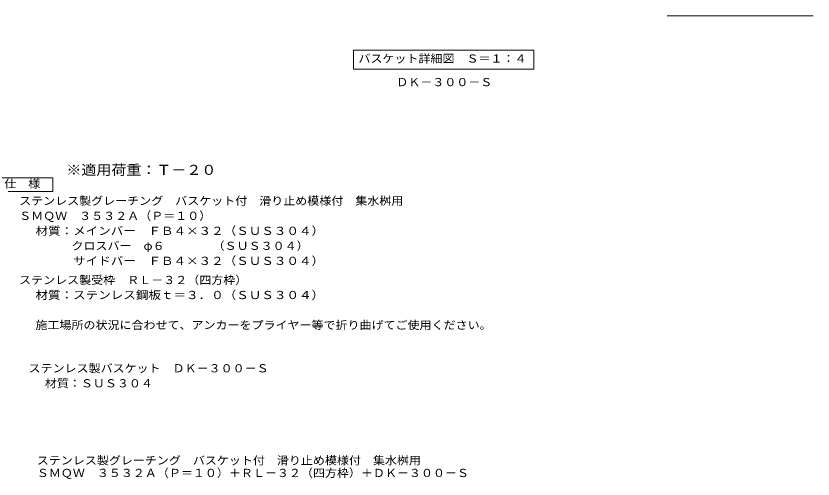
# Model space of a CAD drawing. Units: millimetres at full size, sheet at 1:4, with parts at other scales. Extents: x -822 to 976, y -780 to 766.
# Drawn here: x -193 to 976, y -780 to -101 of the extents above; entities that cross this region are included whole.
import ezdxf
from ezdxf.enums import TextEntityAlignment as Align

# ---------------------------------------------------------------- set-up
doc = ezdxf.new("R2010")
doc.units = ezdxf.units.MM
doc.header["$LTSCALE"] = 4
doc.linetypes.add('DASHED3', pattern=[4, 3, -1])
for name, color, linetype, lineweight in [('A-1', 2, 'DASHED3', 9), ('A-5', 7, 'Continuous', 9), ('D-4', 7, 'Continuous', 9), ('D-5', 7, 'Continuous', 9), ('F-5_F-5ﾚｲﾔ', 7, 'Continuous', 9), ('F-7_F-7ﾚｲﾔ', 2, 'Continuous', 9)]:
    doc.layers.add(name, color=color, linetype=linetype, lineweight=lineweight)
doc.styles.add('ＭＳ ゴシック', font='')
doc.styles.get('ＭＳ ゴシック').set_extended_font_data('MS Gothic')

msp = doc.modelspace()

# ---------------------------------------------------------------- linework, layer by layer
at = {"layer": 'A-5'}
for p, q in [((302.393, -150.984), (566.793, -150.984)), ((566.793, -150.984), (566.793, -178.984))]:
    msp.add_line(p, q, dxfattribs=at)
msp.add_lwpolyline([(302.393, -150.984), (302.393, -178.984), (566.793, -178.984)], dxfattribs=at)
at = {"layer": 'D-4'}
msp.add_lwpolyline([(-228.713, -358.337), (-228.713, -338.337), (-138.713, -338.337), (-138.713, -358.337)], close=True, dxfattribs=at)
at = {"layer": 'F-7_F-7ﾚｲﾔ', "color": 7}
msp.add_line((762.104, -101.04), (976.104, -101.04), dxfattribs=at)

# ---------------------------------------------------------------- texts
at = {"layer": 'A-1', "style": 'ＭＳ ゴシック', "width": 1.1}
msp.add_text('ＤＫ－３００－Ｓ', height=11.73, dxfattribs=at).set_placement((365.061, -207.493), align=Align.BOTTOM_LEFT)
at = {"layer": 'A-5', "color": 2, "style": 'ＭＳ ゴシック', "width": 1.1}
msp.add_text('バスケット詳細図\u3000Ｓ＝１：４', height=11.73, dxfattribs=at).set_placement((309.593, -172.984), align=Align.BOTTOM_LEFT)
at = {"layer": 'D-4', "color": 2, "style": 'ＭＳ ゴシック'}
for s, width, p in [('仕\u3000様', 1.1, (-209.713, -356.337)), ('ステンレス製グレーチング\u3000バスケット付\u3000滑り止め模様付\u3000集水桝用', 1.1, (-187.877, -381.506)), ('ＳＭＱＷ\u3000３５３２Ａ（Ｐ＝１０）', 1.1, (-187.877, -403.506)), ('材質：メインバー\u3000ＦＢ４×３２（ＳＵＳ３０４）', 1.15, (-163.992, -425.506)), ('\u3000\u3000\u3000クロスバー\u3000φ６\u3000\u3000\u3000\u3000（ＳＵＳ３０４）', 1.1, (-163.992, -447.506)), ('\u3000\u3000\u3000サイドバー\u3000ＦＢ４×３２（ＳＵＳ３０４）', 1.15, (-163.992, -469.506)), ('ステンレス製受枠\u3000ＲＬ－３２（四方枠）', 1.1, (-187.877, -497.576)), ('材質：ステンレス鋼板ｔ＝３．０（ＳＵＳ３０４）', 1.15, (-163.992, -519.576)), ('施工場所の状況に合わせて、アンカーをプライヤー等で折り曲げてご使用ください。', 1.1, (-163.992, -563.576)), ('ステンレス製バスケット\u3000ＤＫ－３００－Ｓ', 1.1, (-174.1, -626.962)), ('材質：ＳＵＳ３０４', 1.1, (-150.215, -648.962))]:
    msp.add_text(s, height=11.73, dxfattribs=dict(at, width=width)).set_placement(p, align=Align.BOTTOM_LEFT)
at = {"layer": 'D-5', "color": 3, "style": 'ＭＳ ゴシック', "width": 1.1}
msp.add_text('※適用荷重：Ｔ－２０', height=14.66, dxfattribs=at).set_placement((-118.713, -338.337), align=Align.BOTTOM_LEFT)
at = {"layer": 'F-5_F-5ﾚｲﾔ', "color": 2, "style": 'ＭＳ ゴシック', "width": 1.1}
for s, p in [('ステンレス製グレーチング\u3000バスケット付\u3000滑り止め模様付\u3000集水桝用', (-162, -761.995)), ('ＳＭＱＷ\u3000３５３２Ａ（Ｐ＝１０）＋ＲＬ－３２（四方枠）＋ＤＫ－３００－Ｓ', (-162, -780.36))]:
    msp.add_text(s, height=11.73, dxfattribs=at).set_placement(p, align=Align.BOTTOM_LEFT)

doc.saveas('drawing.dxf')
